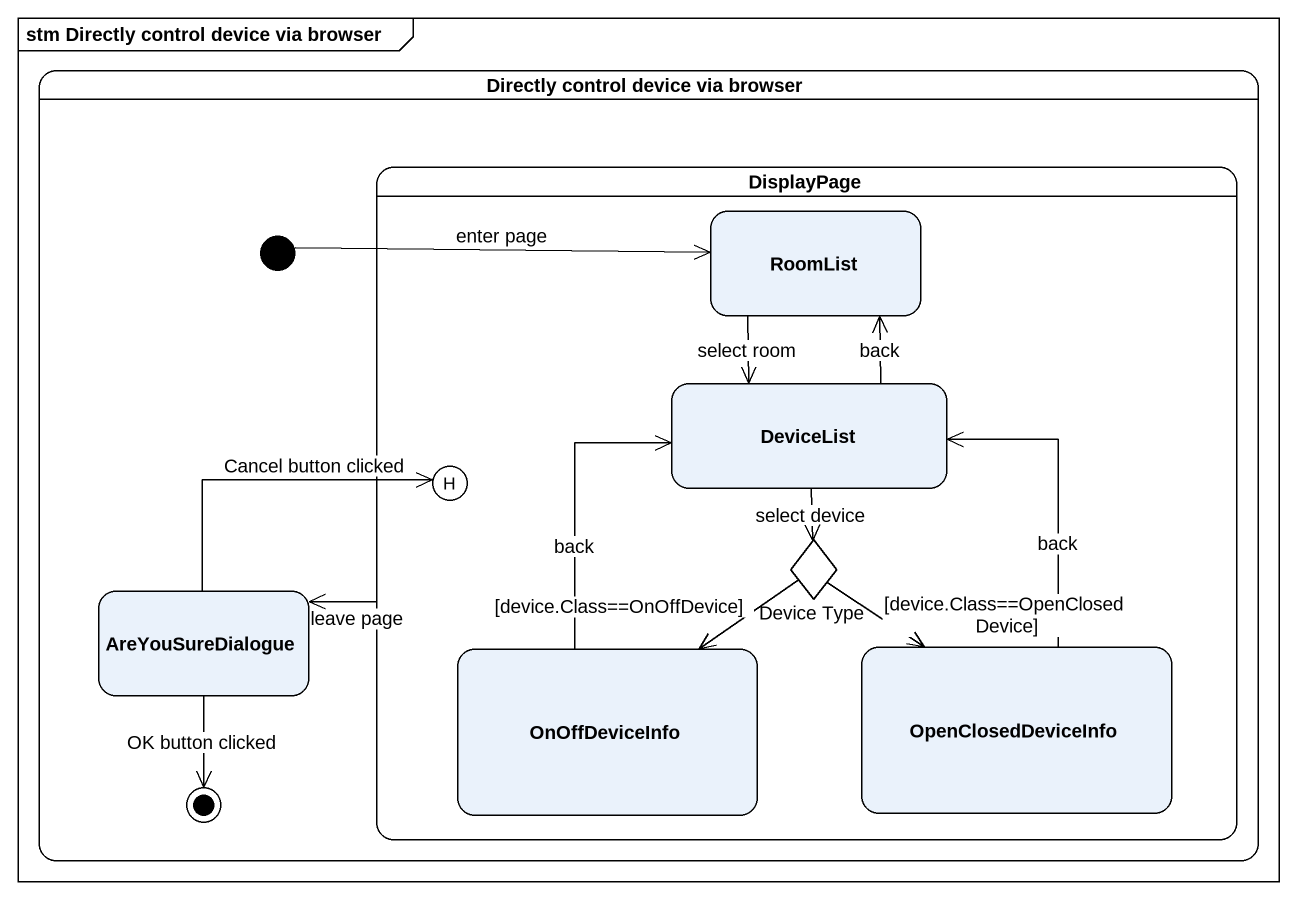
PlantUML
@startuml
mainframe stm Directly control device via browser
hide empty description
state "Directly control device via browser" as Directly_control_device_via {
  state DisplayPage {
    state RoomList
    state DeviceList
    state history1 <<history>>
    state "Device Type" as Device_Type <<choice>>
    state OnOffDeviceInfo
    state OpenClosedDeviceInfo
  }
  state initial1 <<start>>
  state AreYouSureDialogue
  AreYouSureDialogue --> [*] : OK button clicked
}
DisplayPage -left-> AreYouSureDialogue : leave page
initial1 -right-> RoomList : enter page
RoomList --> DeviceList : select room
DeviceList -up-> RoomList : back
DeviceList --> Device_Type : select device
Device_Type --> OnOffDeviceInfo : [device.Class==OnOffDevice]
Device_Type --> OpenClosedDeviceInfo : [device.Class==OpenClosedDevice]
AreYouSureDialogue -up-> history1 : Cancel button clicked
OnOffDeviceInfo -up-> DeviceList : back
OpenClosedDeviceInfo -up-> DeviceList : back
@enduml
